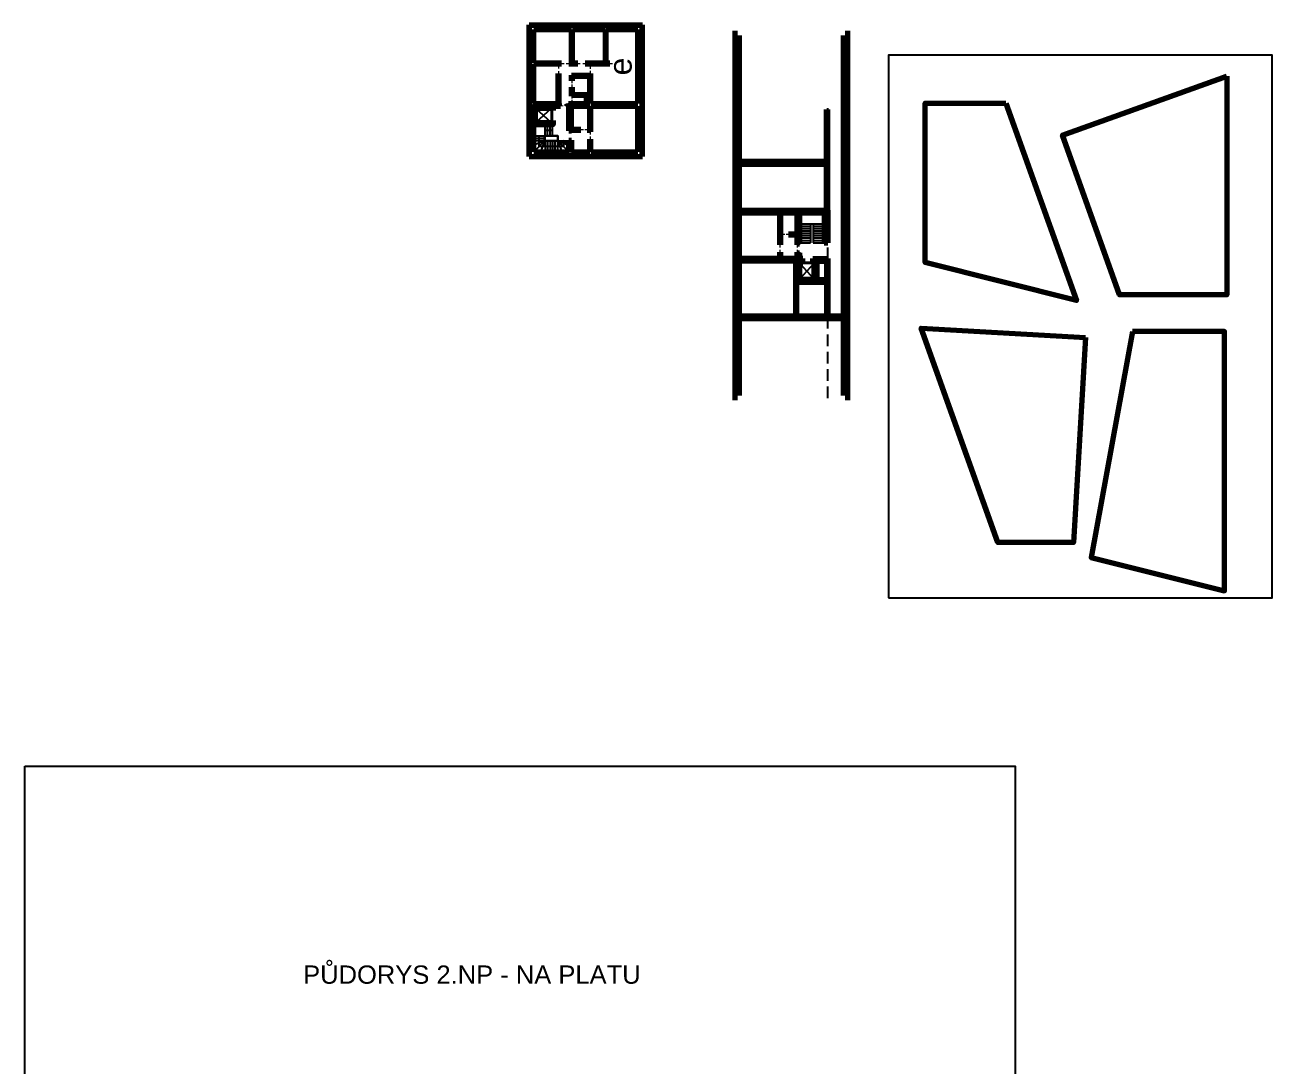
# Model space of a CAD drawing. Header units: metres. Extents: x -664657 to -643449, y -1076720 to -1062383.
# Drawn here: x -643599.4 to -643462.8, y -1071272.4 to -1071158.6 of the extents above; entities that cross this region are included whole.
import ezdxf

# ---------------------------------------------------------------- set-up
doc = ezdxf.new("R2010")
doc.units = ezdxf.units.M
doc.header["$LTSCALE"] = 0.1
doc.linetypes.add('DASHED', pattern=[19.05, 12.7, -6.35])
doc.linetypes.add('DIVIDE', pattern=[31.75, 12.7, -6.35, 0, -6.35, 0, -6.35])
for name, color, linetype in [('AA_THER_KOMUNIKACE', 201, 'Continuous'), ('AA_THER_popis', 6, 'Continuous'), ('AA_THER_slabá', 4, 'Continuous'), ('AA_THER_čerchovaná', 84, 'DIVIDE'), ('AA_THER_čárkovaná', 5, 'DASHED')]:
    doc.layers.add(name, color=color, linetype=linetype)
doc.layers.add('AA_THER_silná', color=1, linetype='Continuous', lineweight=70)
doc.layers.add('skica', color=3, linetype='Continuous', lineweight=90)
doc.styles.get("Standard").update_dxf_attribs({"font": 'arial.ttf', "width": 0.8})

msp = doc.modelspace()

# ---------------------------------------------------------------- linework, layer by layer
at = {"layer": 'AA_THER_KOMUNIKACE'}
msp.add_lwpolyline([(-643599.371, -1071239.725), (-643490.949, -1071239.725), (-643490.949, -1071409.008), (-643599.371, -1071409.008)], close=True, dxfattribs=at)
at = {"layer": 'AA_THER_silná'}
for p, q in [((-643544.177, -1071172.977), (-643544.177, -1071158.577)), ((-643544.177, -1071158.577), (-643531.777, -1071158.577)), ((-643543.677, -1071162.777), (-643543.677, -1071159.077)), ((-643543.677, -1071159.077), (-643539.527, -1071159.077)), ((-643539.527, -1071162.777), (-643539.527, -1071159.077)), ((-643539.427, -1071159.077), (-643535.827, -1071159.077)), ((-643539.427, -1071162.777), (-643539.427, -1071159.077)), ((-643535.827, -1071162.777), (-643535.827, -1071159.077)), ((-643535.727, -1071159.077), (-643532.277, -1071159.077)), ((-643535.727, -1071162.777), (-643535.727, -1071159.077)), ((-643532.277, -1071167.177), (-643532.277, -1071159.077)), ((-643531.777, -1071172.977), (-643531.777, -1071158.577)), ((-643521.665, -1071159.237), (-643521.665, -1071199.637)), ((-643509.265, -1071199.637), (-643509.265, -1071159.237)), ((-643521.165, -1071159.737), (-643521.165, -1071199.137)), ((-643509.765, -1071199.137), (-643509.765, -1071159.737)), ((-643540.877, -1071162.777), (-643543.677, -1071162.777)), ((-643543.677, -1071167.177), (-643543.677, -1071162.877)), ((-643540.977, -1071162.877), (-643543.677, -1071162.877)), ((-643540.977, -1071163.077), (-643540.977, -1071162.877)), ((-643540.877, -1071163.077), (-643540.977, -1071163.077)), ((-643540.627, -1071162.777), (-643540.877, -1071162.777)), ((-643540.877, -1071163.077), (-643540.877, -1071162.877)), ((-643540.627, -1071162.877), (-643540.877, -1071162.877)), ((-643540.627, -1071162.777), (-643540.627, -1071162.877)), ((-643539.527, -1071162.777), (-643539.827, -1071162.777)), ((-643539.827, -1071162.877), (-643539.827, -1071162.777)), ((-643538.827, -1071162.877), (-643539.827, -1071162.877)), ((-643538.827, -1071162.777), (-643539.427, -1071162.777)), ((-643538.827, -1071162.877), (-643538.827, -1071162.777)), ((-643535.827, -1071162.777), (-643538.027, -1071162.777)), ((-643538.027, -1071162.777), (-643538.027, -1071162.877)), ((-643537.527, -1071162.877), (-643538.027, -1071162.877)), ((-643537.527, -1071163.077), (-643537.527, -1071162.877)), ((-643537.527, -1071163.077), (-643537.427, -1071163.077)), ((-643535.327, -1071162.877), (-643537.427, -1071162.877)), ((-643537.427, -1071163.077), (-643537.427, -1071162.877)), ((-643535.327, -1071162.777), (-643535.727, -1071162.777)), ((-643535.327, -1071162.777), (-643535.327, -1071162.877)), ((-643540.977, -1071167.177), (-643540.977, -1071163.877)), ((-643540.977, -1071163.877), (-643540.877, -1071163.877)), ((-643540.877, -1071167.177), (-643540.877, -1071163.877)), ((-643539.527, -1071164.077), (-643537.527, -1071164.077)), ((-643539.527, -1071164.677), (-643539.527, -1071164.077)), ((-643539.427, -1071164.677), (-643539.527, -1071164.677)), ((-643539.427, -1071164.177), (-643537.527, -1071164.177)), ((-643539.427, -1071164.677), (-643539.427, -1071164.177)), ((-643537.527, -1071164.077), (-643537.527, -1071163.877)), ((-643537.427, -1071163.877), (-643537.527, -1071163.877)), ((-643537.527, -1071166.177), (-643537.527, -1071164.177)), ((-643537.427, -1071167.177), (-643537.427, -1071163.877)), ((-643539.527, -1071166.377), (-643539.527, -1071165.377)), ((-643539.427, -1071165.377), (-643539.527, -1071165.377)), ((-643539.427, -1071166.177), (-643539.427, -1071165.377)), ((-643539.427, -1071166.177), (-643537.527, -1071166.177)), ((-643539.427, -1071166.277), (-643537.877, -1071166.277)), ((-643539.427, -1071166.377), (-643539.427, -1071166.277)), ((-643537.877, -1071167.177), (-643537.877, -1071166.277)), ((-643537.777, -1071166.277), (-643537.527, -1071166.277)), ((-643537.777, -1071167.177), (-643537.777, -1071166.277)), ((-643537.527, -1071167.177), (-643537.527, -1071166.277)), ((-643543.677, -1071167.177), (-643540.852, -1071167.177)), ((-643543.677, -1071167.477), (-643540.752, -1071167.477)), ((-643540.852, -1071167.377), (-643540.852, -1071167.177)), ((-643540.752, -1071167.377), (-643540.852, -1071167.377)), ((-643540.752, -1071167.377), (-643540.752, -1071167.477)), ((-643539.952, -1071167.477), (-643539.952, -1071167.377)), ((-643539.952, -1071167.377), (-643539.852, -1071167.377)), ((-643539.952, -1071167.477), (-643539.827, -1071167.477)), ((-643539.852, -1071167.177), (-643539.527, -1071167.177)), ((-643539.852, -1071167.377), (-643539.852, -1071167.177)), ((-643539.827, -1071170.177), (-643539.827, -1071167.477)), ((-643539.427, -1071166.377), (-643539.527, -1071166.377)), ((-643539.527, -1071167.177), (-643539.527, -1071167.077)), ((-643539.427, -1071167.077), (-643539.527, -1071167.077)), ((-643539.527, -1071169.977), (-643539.527, -1071167.477)), ((-643539.527, -1071167.477), (-643537.527, -1071167.477)), ((-643539.427, -1071167.177), (-643539.427, -1071167.077)), ((-643539.427, -1071167.177), (-643537.877, -1071167.177)), ((-643537.777, -1071167.177), (-643537.527, -1071167.177)), ((-643537.527, -1071169.977), (-643537.527, -1071167.477)), ((-643537.427, -1071167.177), (-643532.277, -1071167.177)), ((-643537.427, -1071170.277), (-643537.427, -1071167.477)), ((-643537.427, -1071167.477), (-643532.277, -1071167.477)), ((-643532.277, -1071172.477), (-643532.277, -1071167.477)), ((-643541.727, -1071167.927), (-643541.527, -1071167.927)), ((-643511.615, -1071173.537), (-643511.615, -1071167.837)), ((-643511.465, -1071178.837), (-643511.465, -1071167.837)), ((-643543.677, -1071172.477), (-643543.677, -1071169.477)), ((-643543.677, -1071169.477), (-643541.527, -1071169.477)), ((-643541.727, -1071169.027), (-643541.527, -1071169.027)), ((-643539.827, -1071170.177), (-643539.527, -1071170.177)), ((-643539.527, -1071169.977), (-643538.527, -1071169.977)), ((-643539.527, -1071170.077), (-643538.527, -1071170.077)), ((-643539.527, -1071170.177), (-643539.527, -1071170.077)), ((-643538.527, -1071169.977), (-643538.527, -1071170.077)), ((-643537.827, -1071169.977), (-643537.527, -1071169.977)), ((-643537.827, -1071169.977), (-643537.827, -1071170.077)), ((-643537.827, -1071170.077), (-643537.527, -1071170.077)), ((-643537.527, -1071170.277), (-643537.527, -1071170.077)), ((-643537.527, -1071170.277), (-643537.427, -1071170.277)), ((-643539.827, -1071172.477), (-643539.827, -1071171.177)), ((-643539.827, -1071171.177), (-643539.527, -1071171.177)), ((-643539.527, -1071171.177), (-643539.527, -1071172.477)), ((-643537.527, -1071172.477), (-643537.527, -1071171.077)), ((-643537.427, -1071171.077), (-643537.527, -1071171.077)), ((-643537.427, -1071172.477), (-643537.427, -1071171.077)), ((-643544.177, -1071172.977), (-643531.777, -1071172.977)), ((-643543.677, -1071172.477), (-643539.827, -1071172.477)), ((-643539.527, -1071172.477), (-643537.527, -1071172.477)), ((-643537.427, -1071172.477), (-643532.277, -1071172.477)), ((-643511.615, -1071173.537), (-643521.165, -1071173.537)), ((-643511.615, -1071173.837), (-643521.165, -1071173.837)), ((-643511.615, -1071178.837), (-643511.615, -1071173.837)), ((-643521.165, -1071178.837), (-643511.615, -1071178.837)), ((-643521.165, -1071179.137), (-643516.765, -1071179.137)), ((-643516.765, -1071179.137), (-643516.765, -1071182.637)), ((-643516.665, -1071179.137), (-643514.865, -1071179.137)), ((-643516.665, -1071179.137), (-643516.665, -1071181.437)), ((-643514.865, -1071179.137), (-643514.865, -1071181.437)), ((-643514.565, -1071179.137), (-643511.865, -1071179.137)), ((-643514.565, -1071179.137), (-643514.565, -1071182.537)), ((-643511.865, -1071179.137), (-643511.865, -1071182.417)), ((-643511.465, -1071178.837), (-643511.465, -1071182.417)), ((-643516.765, -1071182.637), (-643516.665, -1071182.637)), ((-643516.665, -1071181.437), (-643516.465, -1071181.437)), ((-643516.665, -1071181.537), (-643516.465, -1071181.537)), ((-643516.665, -1071181.537), (-643516.665, -1071182.637)), ((-643516.465, -1071181.437), (-643516.465, -1071181.537)), ((-643515.765, -1071181.437), (-643514.865, -1071181.437)), ((-643515.765, -1071181.437), (-643515.765, -1071181.537)), ((-643515.765, -1071181.537), (-643514.865, -1071181.537)), ((-643514.865, -1071181.537), (-643514.865, -1071182.637)), ((-643514.865, -1071182.637), (-643514.765, -1071182.637)), ((-643514.765, -1071182.537), (-643514.565, -1071182.537)), ((-643514.765, -1071182.637), (-643514.765, -1071182.537)), ((-643511.865, -1071182.417), (-643511.465, -1071182.417)), ((-643516.765, -1071183.437), (-643516.765, -1071184.137)), ((-643516.765, -1071183.437), (-643516.665, -1071183.437)), ((-643516.665, -1071183.437), (-643516.665, -1071184.137)), ((-643514.865, -1071183.437), (-643514.865, -1071184.137)), ((-643514.865, -1071183.437), (-643514.765, -1071183.437)), ((-643514.765, -1071183.437), (-643514.765, -1071183.537)), ((-643514.765, -1071183.537), (-643514.565, -1071183.537)), ((-643514.565, -1071183.537), (-643514.565, -1071184.137)), ((-643514.865, -1071184.137), (-643521.165, -1071184.137)), ((-643514.865, -1071184.437), (-643521.165, -1071184.437)), ((-643515.015, -1071184.437), (-643515.015, -1071186.737)), ((-643514.765, -1071184.437), (-643514.865, -1071184.437)), ((-643514.865, -1071184.437), (-643514.865, -1071186.587)), ((-643514.215, -1071184.137), (-643514.565, -1071184.137)), ((-643514.215, -1071184.437), (-643514.215, -1071184.137)), ((-643514.215, -1071184.637), (-643514.215, -1071184.437)), ((-643513.115, -1071184.137), (-643511.465, -1071184.137)), ((-643513.115, -1071184.437), (-643513.115, -1071184.137)), ((-643513.115, -1071184.637), (-643513.115, -1071184.437)), ((-643513.115, -1071184.437), (-643511.465, -1071184.437)), ((-643512.665, -1071184.437), (-643512.665, -1071186.587)), ((-643511.615, -1071184.437), (-643511.615, -1071190.587)), ((-643511.465, -1071184.137), (-643511.465, -1071184.437)), ((-643511.465, -1071184.437), (-643511.465, -1071190.587)), ((-643515.015, -1071186.737), (-643511.465, -1071186.737)), ((-643515.015, -1071186.737), (-643515.015, -1071190.437)), ((-643514.915, -1071186.737), (-643514.915, -1071190.437)), ((-643514.865, -1071186.587), (-643514.765, -1071186.587)), ((-643512.665, -1071186.437), (-643511.465, -1071186.437)), ((-643512.665, -1071186.587), (-643511.465, -1071186.587)), ((-643509.765, -1071190.437), (-643521.165, -1071190.437)), ((-643509.765, -1071190.737), (-643521.165, -1071190.737))]:
    msp.add_line(p, q, dxfattribs=at)
at = {"layer": 'AA_THER_silná', "color": 1}
for points in [[(-643467.794, -1071164.189), (-643467.794, -1071188.124), (-643479.532, -1071188.124), (-643485.795, -1071170.636)], [(-643491.993, -1071167.121), (-643484.25, -1071188.744), (-643500.832, -1071184.579), (-643500.832, -1071167.121)], [(-643483.255, -1071192.804), (-643484.565, -1071215.226), (-643492.863, -1071215.226), (-643501.27, -1071191.752)], [(-643478.118, -1071192.124), (-643482.656, -1071216.854), (-643468.052, -1071220.522), (-643468.052, -1071192.124)]]:
    msp.add_lwpolyline(points, close=True, dxfattribs=at)
at = {"layer": 'AA_THER_silná'}
for points in [[(-643541.527, -1071169.027), (-643541.527, -1071169.477), (-643543.677, -1071169.477), (-643543.677, -1071167.477), (-643541.527, -1071167.477), (-643541.527, -1071167.927)], [(-643541.727, -1071169.027), (-643541.727, -1071169.277), (-643543.477, -1071169.277), (-643543.477, -1071167.677), (-643541.727, -1071167.677), (-643541.727, -1071167.927)], [(-643514.215, -1071184.437), (-643514.765, -1071184.437), (-643514.765, -1071186.587), (-643512.665, -1071186.587), (-643512.665, -1071184.437), (-643512.665, -1071184.437)], [(-643514.215, -1071184.637), (-643514.565, -1071184.637), (-643514.565, -1071186.387), (-643512.965, -1071186.387), (-643512.965, -1071184.637), (-643513.115, -1071184.637)]]:
    msp.add_lwpolyline(points, dxfattribs=at)
at = {"layer": 'AA_THER_slabá'}
for p, q in [((-643543.977, -1071158.777), (-643531.977, -1071158.777)), ((-643543.977, -1071158.777), (-643543.977, -1071172.777)), ((-643531.977, -1071172.777), (-643531.977, -1071158.777)), ((-643541.727, -1071167.677), (-643543.477, -1071169.277)), ((-643541.727, -1071169.277), (-643543.477, -1071167.677)), ((-643541.727, -1071169.027), (-643541.727, -1071167.927)), ((-643541.627, -1071169.027), (-643541.627, -1071167.927)), ((-643542.427, -1071170.677), (-643542.427, -1071169.477)), ((-643542.427, -1071170.077), (-643541.617, -1071170.077)), ((-643542.157, -1071170.677), (-643542.157, -1071169.477)), ((-643541.887, -1071170.677), (-643541.887, -1071169.477)), ((-643541.617, -1071170.677), (-643541.617, -1071169.477)), ((-643542.477, -1071170.737), (-643543.677, -1071170.737)), ((-643542.477, -1071171.007), (-643543.677, -1071171.007)), ((-643542.477, -1071171.277), (-643543.677, -1071171.277)), ((-643542.477, -1071171.277), (-643543.677, -1071172.477)), ((-643542.477, -1071171.277), (-643543.677, -1071171.741)), ((-643543.077, -1071171.877), (-643543.077, -1071170.737)), ((-643542.477, -1071171.277), (-643542.922, -1071172.477)), ((-643542.477, -1071170.677), (-643541.027, -1071170.677)), ((-643542.477, -1071171.277), (-643542.477, -1071170.677)), ((-643542.477, -1071171.277), (-643541.027, -1071171.277)), ((-643542.427, -1071170.727), (-643541.077, -1071170.727)), ((-643542.427, -1071171.227), (-643542.427, -1071170.727)), ((-643542.427, -1071171.227), (-643541.077, -1071171.227)), ((-643542.427, -1071171.277), (-643542.427, -1071172.477)), ((-643542.157, -1071171.277), (-643542.157, -1071172.477)), ((-643541.887, -1071171.277), (-643541.887, -1071172.477)), ((-643541.617, -1071171.277), (-643541.617, -1071172.477)), ((-643541.347, -1071171.277), (-643541.347, -1071172.477)), ((-643541.077, -1071170.727), (-643541.077, -1071171.227)), ((-643541.077, -1071171.277), (-643541.077, -1071172.477)), ((-643541.027, -1071170.677), (-643541.027, -1071171.277)), ((-643541.027, -1071171.267), (-643539.827, -1071171.267)), ((-643541.027, -1071171.277), (-643540.581, -1071172.477)), ((-643541.027, -1071171.277), (-643539.827, -1071172.477)), ((-643541.027, -1071171.277), (-643539.827, -1071171.741)), ((-643540.427, -1071171.267), (-643540.733, -1071171.449)), ((-643540.427, -1071171.267), (-643540.427, -1071171.877)), ((-643540.427, -1071171.267), (-643540.12, -1071171.449)), ((-643543.977, -1071172.777), (-643531.977, -1071172.777)), ((-643543.677, -1071172.627), (-643538.149, -1071172.627)), ((-643540.427, -1071171.877), (-643543.077, -1071171.877)), ((-643514.565, -1071180.337), (-643511.865, -1071180.337)), ((-643514.565, -1071180.597), (-643513.365, -1071180.597)), ((-643514.565, -1071180.857), (-643513.365, -1071180.857)), ((-643514.565, -1071181.117), (-643513.365, -1071181.117)), ((-643513.365, -1071180.337), (-643513.365, -1071182.417)), ((-643513.065, -1071180.337), (-643513.065, -1071182.417)), ((-643513.065, -1071180.597), (-643511.865, -1071180.597)), ((-643513.065, -1071180.857), (-643511.865, -1071180.857)), ((-643513.065, -1071181.117), (-643511.865, -1071181.117)), ((-643514.565, -1071181.377), (-643513.365, -1071181.377)), ((-643514.565, -1071181.637), (-643513.365, -1071181.637)), ((-643514.565, -1071181.897), (-643513.365, -1071181.897)), ((-643514.565, -1071182.157), (-643513.365, -1071182.157)), ((-643514.565, -1071182.417), (-643513.365, -1071182.417)), ((-643513.065, -1071181.377), (-643511.865, -1071181.377)), ((-643513.065, -1071181.637), (-643511.865, -1071181.637)), ((-643513.065, -1071181.897), (-643511.865, -1071181.897)), ((-643513.065, -1071182.157), (-643511.865, -1071182.157)), ((-643513.065, -1071182.417), (-643511.865, -1071182.417)), ((-643512.965, -1071184.637), (-643514.565, -1071186.387)), ((-643514.565, -1071184.637), (-643512.965, -1071186.387)), ((-643514.215, -1071184.537), (-643513.115, -1071184.537)), ((-643514.215, -1071184.637), (-643513.115, -1071184.637))]:
    msp.add_line(p, q, dxfattribs=at)
at = {"layer": 'AA_THER_čerchovaná'}
for p, q in [((-643543.977, -1071158.777), (-643531.977, -1071158.777)), ((-643543.977, -1071158.777), (-643543.977, -1071172.777)), ((-643531.977, -1071172.777), (-643531.977, -1071158.777)), ((-643521.465, -1071199.437), (-643521.465, -1071159.437)), ((-643509.465, -1071199.437), (-643509.465, -1071159.437)), ((-643543.677, -1071167.327), (-643531.977, -1071167.327)), ((-643543.977, -1071172.777), (-643531.977, -1071172.777))]:
    msp.add_line(p, q, dxfattribs=at)
at = {"layer": 'AA_THER_čárkovaná'}
msp.add_line((-643511.465, -1071199.437), (-643511.465, -1071167.437), dxfattribs=at)
at = {"layer": 'skica', "linetype": 'ByBlock', "lineweight": -3}
for p, q in [((-643485.795, -1071170.636), (-643479.532, -1071188.124)), ((-643479.532, -1071188.124), (-643467.794, -1071188.124)), ((-643482.656, -1071216.854), (-643478.118, -1071192.124)), ((-643492.863, -1071215.226), (-643484.565, -1071215.226))]:
    msp.add_line(p, q, dxfattribs=at)
msp.add_lwpolyline([(-643504.84, -1071221.289), (-643462.84, -1071221.289), (-643462.84, -1071161.889), (-643504.84, -1071161.889)], close=True, dxfattribs=at)

# ---------------------------------------------------------------- texts
at = {"layer": 'AA_THER_popis'}
msp.add_text('e', height=2.5, rotation=90, dxfattribs=at).set_placement((-643532.946, -1071164.1))
msp.add_text('PŮDORYS 2.NP - NA PLATU', height=2, dxfattribs=at).set_placement((-643568.914, -1071263.527))

doc.saveas('drawing.dxf')
